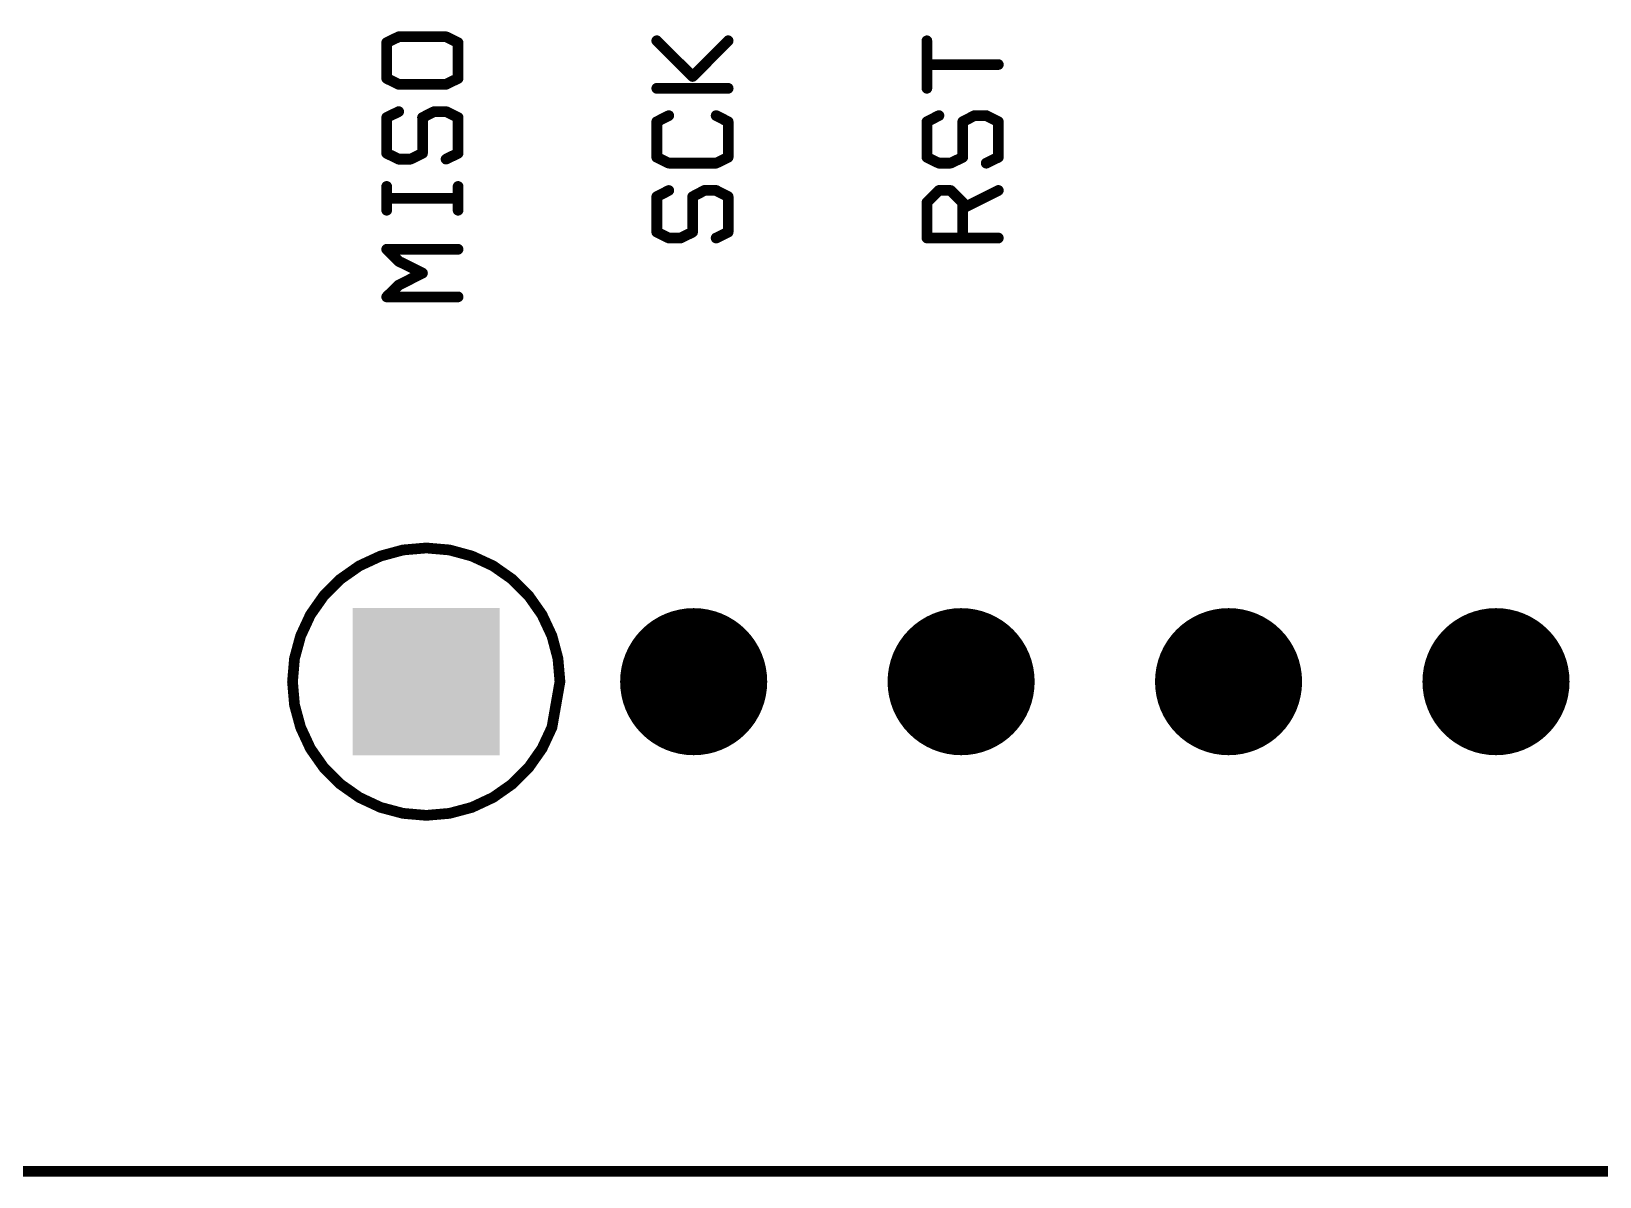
# Model space of a CAD drawing. Header units: millimetres. Extents: x 451 to 799, y 260 to 388.
# Drawn here: x 555.66 to 570.55, y 259.67 to 270.55 of the extents above; entities that cross this region are included whole.
import ezdxf

# ---------------------------------------------------------------- set-up
doc = ezdxf.new("R2010")
doc.units = ezdxf.units.MM
for name, color, linetype in [('3_A_', 4, 'Continuous'), ('4_A_', 54, 'Continuous'), ('5_A_', 7, 'Continuous'), ('8_A_', 3, 'Continuous')]:
    doc.layers.add(name, color=color, linetype=linetype)

# ---------------------------------------------------------------- blocks, each defined once
blk = doc.blocks.new('D21ROUND1_397X1_397')
blk.add_lwpolyline([(0.34925, 0, 0.6985, 0.6985, 1), (-0.34925, 0, 0.6985, 0.6985, 1), (0.34925, 0, 0.6985, 0.6985, 0)], format="xyseb")
blk = doc.blocks.new('D22SQUARE1_397X1_397')
blk.add_solid([(-0.6985, -0.6985), (0.6985, -0.6985), (-0.6985, 0.6985), (0.6985, 0.6985)])

msp = doc.modelspace()

# ---------------------------------------------------------------- linework, layer by layer
at = {"layer": '5_A_'}
for points in [[(559.03, 270.441, 0.102, 0.102, 0), (559.145, 270.497, 0.102, 0.102, 0)], [(559.03, 270.101, 0.102, 0.102, 0), (559.03, 270.441, 0.102, 0.102, 0)], [(559.145, 270.497, 0.102, 0.102, 0), (559.594, 270.497, 0.102, 0.102, 0)], [(559.594, 270.497, 0.102, 0.102, 0), (559.708, 270.441, 0.102, 0.102, 0)], [(559.708, 270.441, 0.102, 0.102, 0), (559.708, 270.101, 0.102, 0.102, 0)], [(561.936, 270.119, 0.102, 0.102, 0), (561.596, 270.459, 0.102, 0.102, 0)], [(562.274, 270.459, 0.102, 0.102, 0), (561.936, 270.119, 0.102, 0.102, 0)], [(564.161, 270.459, 0.102, 0.102, 0), (564.161, 270.007, 0.102, 0.102, 0)], [(564.839, 270.233, 0.102, 0.102, 0), (564.161, 270.233, 0.102, 0.102, 0)], [(559.145, 270.045, 0.102, 0.102, 0), (559.03, 270.101, 0.102, 0.102, 0)], [(559.594, 270.045, 0.102, 0.102, 0), (559.145, 270.045, 0.102, 0.102, 0)], [(559.708, 270.101, 0.102, 0.102, 0), (559.594, 270.045, 0.102, 0.102, 0)], [(561.596, 270.007, 0.102, 0.102, 0), (562.274, 270.007, 0.102, 0.102, 0)], [(559.145, 269.786, 0.102, 0.102, 0), (559.03, 269.73, 0.102, 0.102, 0)], [(559.03, 269.73, 0.102, 0.102, 0), (559.03, 269.39, 0.102, 0.102, 0)], [(559.371, 269.73, 0.102, 0.102, 0), (559.482, 269.786, 0.102, 0.102, 0)], [(559.371, 269.39, 0.102, 0.102, 0), (559.371, 269.73, 0.102, 0.102, 0)], [(559.482, 269.786, 0.102, 0.102, 0), (559.594, 269.786, 0.102, 0.102, 0)], [(559.594, 269.786, 0.102, 0.102, 0), (559.708, 269.73, 0.102, 0.102, 0)], [(559.708, 269.73, 0.102, 0.102, 0), (559.708, 269.39, 0.102, 0.102, 0)], [(561.596, 269.69, 0.102, 0.102, 0), (561.71, 269.748, 0.102, 0.102, 0)], [(561.596, 269.352, 0.102, 0.102, 0), (561.596, 269.69, 0.102, 0.102, 0)], [(562.159, 269.748, 0.102, 0.102, 0), (562.274, 269.69, 0.102, 0.102, 0)], [(562.274, 269.69, 0.102, 0.102, 0), (562.274, 269.352, 0.102, 0.102, 0)], [(564.275, 269.748, 0.102, 0.102, 0), (564.161, 269.69, 0.102, 0.102, 0)], [(564.161, 269.69, 0.102, 0.102, 0), (564.161, 269.352, 0.102, 0.102, 0)], [(564.501, 269.69, 0.102, 0.102, 0), (564.613, 269.748, 0.102, 0.102, 0)], [(564.501, 269.352, 0.102, 0.102, 0), (564.501, 269.69, 0.102, 0.102, 0)], [(564.613, 269.748, 0.102, 0.102, 0), (564.725, 269.748, 0.102, 0.102, 0)], [(564.725, 269.748, 0.102, 0.102, 0), (564.839, 269.69, 0.102, 0.102, 0)], [(564.839, 269.69, 0.102, 0.102, 0), (564.839, 269.352, 0.102, 0.102, 0)], [(559.03, 269.39, 0.102, 0.102, 0), (559.145, 269.334, 0.102, 0.102, 0)], [(559.145, 269.334, 0.102, 0.102, 0), (559.256, 269.334, 0.102, 0.102, 0)], [(559.256, 269.334, 0.102, 0.102, 0), (559.371, 269.39, 0.102, 0.102, 0)], [(559.708, 269.39, 0.102, 0.102, 0), (559.594, 269.334, 0.102, 0.102, 0)], [(561.71, 269.296, 0.102, 0.102, 0), (561.596, 269.352, 0.102, 0.102, 0)], [(562.159, 269.296, 0.102, 0.102, 0), (561.71, 269.296, 0.102, 0.102, 0)], [(562.274, 269.352, 0.102, 0.102, 0), (562.159, 269.296, 0.102, 0.102, 0)], [(564.161, 269.352, 0.102, 0.102, 0), (564.275, 269.296, 0.102, 0.102, 0)], [(564.275, 269.296, 0.102, 0.102, 0), (564.387, 269.296, 0.102, 0.102, 0)], [(564.387, 269.296, 0.102, 0.102, 0), (564.501, 269.352, 0.102, 0.102, 0)], [(564.839, 269.352, 0.102, 0.102, 0), (564.725, 269.296, 0.102, 0.102, 0)], [(559.03, 269.075, 0.102, 0.102, 0), (559.03, 268.849, 0.102, 0.102, 0)], [(559.708, 268.963, 0.102, 0.102, 0), (559.03, 268.963, 0.102, 0.102, 0)], [(559.708, 269.075, 0.102, 0.102, 0), (559.708, 268.849, 0.102, 0.102, 0)], [(561.71, 269.037, 0.102, 0.102, 0), (561.596, 268.978, 0.102, 0.102, 0)], [(561.596, 268.978, 0.102, 0.102, 0), (561.596, 268.641, 0.102, 0.102, 0)], [(561.936, 268.978, 0.102, 0.102, 0), (562.048, 269.037, 0.102, 0.102, 0)], [(561.936, 268.641, 0.102, 0.102, 0), (561.936, 268.978, 0.102, 0.102, 0)], [(562.048, 269.037, 0.102, 0.102, 0), (562.159, 269.037, 0.102, 0.102, 0)], [(562.159, 269.037, 0.102, 0.102, 0), (562.274, 268.978, 0.102, 0.102, 0)], [(562.274, 268.978, 0.102, 0.102, 0), (562.274, 268.641, 0.102, 0.102, 0)], [(564.275, 269.037, 0.102, 0.102, 0), (564.161, 268.923, 0.102, 0.102, 0)], [(564.387, 269.037, 0.102, 0.102, 0), (564.275, 269.037, 0.102, 0.102, 0)], [(564.501, 268.923, 0.102, 0.102, 0), (564.387, 269.037, 0.102, 0.102, 0)], [(564.501, 268.867, 0.102, 0.102, 0), (564.839, 269.037, 0.102, 0.102, 0)], [(564.161, 268.923, 0.102, 0.102, 0), (564.161, 268.585, 0.102, 0.102, 0)], [(564.501, 268.585, 0.102, 0.102, 0), (564.501, 268.923, 0.102, 0.102, 0)], [(561.596, 268.641, 0.102, 0.102, 0), (561.71, 268.585, 0.102, 0.102, 0)], [(561.71, 268.585, 0.102, 0.102, 0), (561.822, 268.585, 0.102, 0.102, 0)], [(561.822, 268.585, 0.102, 0.102, 0), (561.936, 268.641, 0.102, 0.102, 0)], [(562.274, 268.641, 0.102, 0.102, 0), (562.159, 268.585, 0.102, 0.102, 0)], [(564.161, 268.585, 0.102, 0.102, 0), (564.839, 268.585, 0.102, 0.102, 0)], [(559.708, 268.478, 0.102, 0.102, 0), (559.03, 268.478, 0.102, 0.102, 0)], [(559.03, 268.478, 0.102, 0.102, 0), (559.145, 268.364, 0.102, 0.102, 0)], [(559.145, 268.364, 0.102, 0.102, 0), (559.371, 268.252, 0.102, 0.102, 0)], [(559.371, 268.252, 0.102, 0.102, 0), (559.145, 268.138, 0.102, 0.102, 0)], [(559.145, 268.138, 0.102, 0.102, 0), (559.03, 268.026, 0.102, 0.102, 0)], [(559.03, 268.026, 0.102, 0.102, 0), (559.708, 268.026, 0.102, 0.102, 0)], [(559.406, 265.641, 0.102, 0.102, 0), (559.186, 265.622, 0.102, 0.102, 0), (558.972, 265.564, 0.102, 0.102, 0), (558.771, 265.471, 0.102, 0.102, 0), (558.59, 265.344, 0.102, 0.102, 0), (558.433, 265.187, 0.102, 0.102, 0), (558.306, 265.006, 0.102, 0.102, 0), (558.213, 264.805, 0.102, 0.102, 0), (558.155, 264.591, 0.102, 0.102, 0), (558.136, 264.371, 0.102, 0.102, 0)], [(560.676, 264.371, 0.102, 0.102, 0), (560.657, 264.591, 0.102, 0.102, 0), (560.6, 264.805, 0.102, 0.102, 0), (560.506, 265.006, 0.102, 0.102, 0), (560.379, 265.187, 0.102, 0.102, 0), (560.222, 265.344, 0.102, 0.102, 0), (560.041, 265.471, 0.102, 0.102, 0), (559.84, 265.564, 0.102, 0.102, 0), (559.627, 265.622, 0.102, 0.102, 0), (559.406, 265.641, 0.102, 0.102, 0)], [(558.136, 264.371, 0.102, 0.102, 0), (558.155, 264.15, 0.102, 0.102, 0), (558.213, 263.937, 0.102, 0.102, 0), (558.306, 263.736, 0.102, 0.102, 0), (558.433, 263.555, 0.102, 0.102, 0), (558.59, 263.398, 0.102, 0.102, 0), (558.771, 263.271, 0.102, 0.102, 0), (558.972, 263.177, 0.102, 0.102, 0), (559.186, 263.12, 0.102, 0.102, 0), (559.406, 263.101, 0.102, 0.102, 0)], [(559.406, 263.101, 0.102, 0.102, 0), (559.627, 263.12, 0.102, 0.102, 0), (559.84, 263.177, 0.102, 0.102, 0), (560.041, 263.271, 0.102, 0.102, 0), (560.222, 263.398, 0.102, 0.102, 0), (560.379, 263.555, 0.102, 0.102, 0), (560.506, 263.736, 0.102, 0.102, 0), (560.6, 263.937, 0.102, 0.102, 0), (560.676, 264.371, 0.102, 0.102, 0)]]:
    msp.add_lwpolyline(points, format="xyseb", dxfattribs=at)
for points in [[(559.005, 270.441, 0.0508, 0.0508, 1), (559.056, 270.441, 0.0508, 0.0508, 1), (559.005, 270.441, 0.0508, 0.0508, 0)], [(559.005, 270.441, 0.0508, 0.0508, 1), (559.056, 270.441, 0.0508, 0.0508, 1), (559.005, 270.441, 0.0508, 0.0508, 0)], [(559.005, 270.441, 0.0508, 0.0508, 1), (559.056, 270.441, 0.0508, 0.0508, 1), (559.005, 270.441, 0.0508, 0.0508, 0)], [(559.119, 270.497, 0.0508, 0.0508, 1), (559.17, 270.497, 0.0508, 0.0508, 1), (559.119, 270.497, 0.0508, 0.0508, 0)], [(559.119, 270.497, 0.0508, 0.0508, 1), (559.17, 270.497, 0.0508, 0.0508, 1), (559.119, 270.497, 0.0508, 0.0508, 0)], [(559.119, 270.497, 0.0508, 0.0508, 1), (559.17, 270.497, 0.0508, 0.0508, 1), (559.119, 270.497, 0.0508, 0.0508, 0)], [(559.569, 270.497, 0.0508, 0.0508, 1), (559.619, 270.497, 0.0508, 0.0508, 1), (559.569, 270.497, 0.0508, 0.0508, 0)], [(559.569, 270.497, 0.0508, 0.0508, 1), (559.619, 270.497, 0.0508, 0.0508, 1), (559.569, 270.497, 0.0508, 0.0508, 0)], [(559.569, 270.497, 0.0508, 0.0508, 1), (559.619, 270.497, 0.0508, 0.0508, 1), (559.569, 270.497, 0.0508, 0.0508, 0)], [(559.683, 270.441, 0.0508, 0.0508, 1), (559.734, 270.441, 0.0508, 0.0508, 1), (559.683, 270.441, 0.0508, 0.0508, 0)], [(559.683, 270.441, 0.0508, 0.0508, 1), (559.734, 270.441, 0.0508, 0.0508, 1), (559.683, 270.441, 0.0508, 0.0508, 0)], [(559.683, 270.441, 0.0508, 0.0508, 1), (559.734, 270.441, 0.0508, 0.0508, 1), (559.683, 270.441, 0.0508, 0.0508, 0)], [(561.57, 270.459, 0.0508, 0.0508, 1), (561.621, 270.459, 0.0508, 0.0508, 1), (561.57, 270.459, 0.0508, 0.0508, 0)], [(561.57, 270.459, 0.0508, 0.0508, 1), (561.621, 270.459, 0.0508, 0.0508, 1), (561.57, 270.459, 0.0508, 0.0508, 0)], [(562.248, 270.459, 0.0508, 0.0508, 1), (562.299, 270.459, 0.0508, 0.0508, 1), (562.248, 270.459, 0.0508, 0.0508, 0)], [(564.136, 270.459, 0.0508, 0.0508, 1), (564.186, 270.459, 0.0508, 0.0508, 1), (564.136, 270.459, 0.0508, 0.0508, 0)], [(564.136, 270.233, 0.0508, 0.0508, 1), (564.186, 270.233, 0.0508, 0.0508, 1), (564.136, 270.233, 0.0508, 0.0508, 0)], [(564.136, 270.233, 0.0508, 0.0508, 1), (564.186, 270.233, 0.0508, 0.0508, 1), (564.136, 270.233, 0.0508, 0.0508, 0)], [(564.814, 270.233, 0.0508, 0.0508, 1), (564.865, 270.233, 0.0508, 0.0508, 1), (564.814, 270.233, 0.0508, 0.0508, 0)], [(559.005, 270.101, 0.0508, 0.0508, 1), (559.056, 270.101, 0.0508, 0.0508, 1), (559.005, 270.101, 0.0508, 0.0508, 0)], [(559.005, 270.101, 0.0508, 0.0508, 1), (559.056, 270.101, 0.0508, 0.0508, 1), (559.005, 270.101, 0.0508, 0.0508, 0)], [(559.005, 270.101, 0.0508, 0.0508, 1), (559.056, 270.101, 0.0508, 0.0508, 1), (559.005, 270.101, 0.0508, 0.0508, 0)], [(559.119, 270.045, 0.0508, 0.0508, 1), (559.17, 270.045, 0.0508, 0.0508, 1), (559.119, 270.045, 0.0508, 0.0508, 0)], [(559.119, 270.045, 0.0508, 0.0508, 1), (559.17, 270.045, 0.0508, 0.0508, 1), (559.119, 270.045, 0.0508, 0.0508, 0)], [(559.119, 270.045, 0.0508, 0.0508, 1), (559.17, 270.045, 0.0508, 0.0508, 1), (559.119, 270.045, 0.0508, 0.0508, 0)], [(559.569, 270.045, 0.0508, 0.0508, 1), (559.619, 270.045, 0.0508, 0.0508, 1), (559.569, 270.045, 0.0508, 0.0508, 0)], [(559.569, 270.045, 0.0508, 0.0508, 1), (559.619, 270.045, 0.0508, 0.0508, 1), (559.569, 270.045, 0.0508, 0.0508, 0)], [(559.569, 270.045, 0.0508, 0.0508, 1), (559.619, 270.045, 0.0508, 0.0508, 1), (559.569, 270.045, 0.0508, 0.0508, 0)], [(559.683, 270.101, 0.0508, 0.0508, 1), (559.734, 270.101, 0.0508, 0.0508, 1), (559.683, 270.101, 0.0508, 0.0508, 0)], [(559.683, 270.101, 0.0508, 0.0508, 1), (559.734, 270.101, 0.0508, 0.0508, 1), (559.683, 270.101, 0.0508, 0.0508, 0)], [(559.683, 270.101, 0.0508, 0.0508, 1), (559.734, 270.101, 0.0508, 0.0508, 1), (559.683, 270.101, 0.0508, 0.0508, 0)], [(561.57, 270.007, 0.0508, 0.0508, 1), (561.621, 270.007, 0.0508, 0.0508, 1), (561.57, 270.007, 0.0508, 0.0508, 0)], [(561.911, 270.119, 0.0508, 0.0508, 1), (561.961, 270.119, 0.0508, 0.0508, 1), (561.911, 270.119, 0.0508, 0.0508, 0)], [(561.911, 270.119, 0.0508, 0.0508, 1), (561.961, 270.119, 0.0508, 0.0508, 1), (561.911, 270.119, 0.0508, 0.0508, 0)], [(561.911, 270.119, 0.0508, 0.0508, 1), (561.961, 270.119, 0.0508, 0.0508, 1), (561.911, 270.119, 0.0508, 0.0508, 0)], [(562.248, 270.007, 0.0508, 0.0508, 1), (562.299, 270.007, 0.0508, 0.0508, 1), (562.248, 270.007, 0.0508, 0.0508, 0)], [(562.248, 270.007, 0.0508, 0.0508, 1), (562.299, 270.007, 0.0508, 0.0508, 1), (562.248, 270.007, 0.0508, 0.0508, 0)], [(564.136, 270.007, 0.0508, 0.0508, 1), (564.186, 270.007, 0.0508, 0.0508, 1), (564.136, 270.007, 0.0508, 0.0508, 0)], [(564.136, 270.007, 0.0508, 0.0508, 1), (564.186, 270.007, 0.0508, 0.0508, 1), (564.136, 270.007, 0.0508, 0.0508, 0)], [(559.005, 269.73, 0.0508, 0.0508, 1), (559.056, 269.73, 0.0508, 0.0508, 1), (559.005, 269.73, 0.0508, 0.0508, 0)], [(559.005, 269.73, 0.0508, 0.0508, 1), (559.056, 269.73, 0.0508, 0.0508, 1), (559.005, 269.73, 0.0508, 0.0508, 0)], [(559.005, 269.73, 0.0508, 0.0508, 1), (559.056, 269.73, 0.0508, 0.0508, 1), (559.005, 269.73, 0.0508, 0.0508, 0)], [(559.119, 269.786, 0.0508, 0.0508, 1), (559.17, 269.786, 0.0508, 0.0508, 1), (559.119, 269.786, 0.0508, 0.0508, 0)], [(559.345, 269.73, 0.0508, 0.0508, 1), (559.396, 269.73, 0.0508, 0.0508, 1), (559.345, 269.73, 0.0508, 0.0508, 0)], [(559.345, 269.73, 0.0508, 0.0508, 1), (559.396, 269.73, 0.0508, 0.0508, 1), (559.345, 269.73, 0.0508, 0.0508, 0)], [(559.345, 269.73, 0.0508, 0.0508, 1), (559.396, 269.73, 0.0508, 0.0508, 1), (559.345, 269.73, 0.0508, 0.0508, 0)], [(559.457, 269.786, 0.0508, 0.0508, 1), (559.508, 269.786, 0.0508, 0.0508, 1), (559.457, 269.786, 0.0508, 0.0508, 0)], [(559.457, 269.786, 0.0508, 0.0508, 1), (559.508, 269.786, 0.0508, 0.0508, 1), (559.457, 269.786, 0.0508, 0.0508, 0)], [(559.457, 269.786, 0.0508, 0.0508, 1), (559.508, 269.786, 0.0508, 0.0508, 1), (559.457, 269.786, 0.0508, 0.0508, 0)], [(559.569, 269.786, 0.0508, 0.0508, 1), (559.619, 269.786, 0.0508, 0.0508, 1), (559.569, 269.786, 0.0508, 0.0508, 0)], [(559.569, 269.786, 0.0508, 0.0508, 1), (559.619, 269.786, 0.0508, 0.0508, 1), (559.569, 269.786, 0.0508, 0.0508, 0)], [(559.569, 269.786, 0.0508, 0.0508, 1), (559.619, 269.786, 0.0508, 0.0508, 1), (559.569, 269.786, 0.0508, 0.0508, 0)], [(559.683, 269.73, 0.0508, 0.0508, 1), (559.734, 269.73, 0.0508, 0.0508, 1), (559.683, 269.73, 0.0508, 0.0508, 0)], [(559.683, 269.73, 0.0508, 0.0508, 1), (559.734, 269.73, 0.0508, 0.0508, 1), (559.683, 269.73, 0.0508, 0.0508, 0)], [(559.683, 269.73, 0.0508, 0.0508, 1), (559.734, 269.73, 0.0508, 0.0508, 1), (559.683, 269.73, 0.0508, 0.0508, 0)], [(561.57, 269.69, 0.0508, 0.0508, 1), (561.621, 269.69, 0.0508, 0.0508, 1), (561.57, 269.69, 0.0508, 0.0508, 0)], [(561.57, 269.69, 0.0508, 0.0508, 1), (561.621, 269.69, 0.0508, 0.0508, 1), (561.57, 269.69, 0.0508, 0.0508, 0)], [(561.57, 269.69, 0.0508, 0.0508, 1), (561.621, 269.69, 0.0508, 0.0508, 1), (561.57, 269.69, 0.0508, 0.0508, 0)], [(561.685, 269.748, 0.0508, 0.0508, 1), (561.735, 269.748, 0.0508, 0.0508, 1), (561.685, 269.748, 0.0508, 0.0508, 0)], [(561.685, 269.748, 0.0508, 0.0508, 1), (561.735, 269.748, 0.0508, 0.0508, 1), (561.685, 269.748, 0.0508, 0.0508, 0)], [(562.134, 269.748, 0.0508, 0.0508, 1), (562.185, 269.748, 0.0508, 0.0508, 1), (562.134, 269.748, 0.0508, 0.0508, 0)], [(562.248, 269.69, 0.0508, 0.0508, 1), (562.299, 269.69, 0.0508, 0.0508, 1), (562.248, 269.69, 0.0508, 0.0508, 0)], [(562.248, 269.69, 0.0508, 0.0508, 1), (562.299, 269.69, 0.0508, 0.0508, 1), (562.248, 269.69, 0.0508, 0.0508, 0)], [(562.248, 269.69, 0.0508, 0.0508, 1), (562.299, 269.69, 0.0508, 0.0508, 1), (562.248, 269.69, 0.0508, 0.0508, 0)], [(564.136, 269.69, 0.0508, 0.0508, 1), (564.186, 269.69, 0.0508, 0.0508, 1), (564.136, 269.69, 0.0508, 0.0508, 0)], [(564.136, 269.69, 0.0508, 0.0508, 1), (564.186, 269.69, 0.0508, 0.0508, 1), (564.136, 269.69, 0.0508, 0.0508, 0)], [(564.136, 269.69, 0.0508, 0.0508, 1), (564.186, 269.69, 0.0508, 0.0508, 1), (564.136, 269.69, 0.0508, 0.0508, 0)], [(564.25, 269.748, 0.0508, 0.0508, 1), (564.301, 269.748, 0.0508, 0.0508, 1), (564.25, 269.748, 0.0508, 0.0508, 0)], [(564.476, 269.69, 0.0508, 0.0508, 1), (564.527, 269.69, 0.0508, 0.0508, 1), (564.476, 269.69, 0.0508, 0.0508, 0)], [(564.476, 269.69, 0.0508, 0.0508, 1), (564.527, 269.69, 0.0508, 0.0508, 1), (564.476, 269.69, 0.0508, 0.0508, 0)], [(564.476, 269.69, 0.0508, 0.0508, 1), (564.527, 269.69, 0.0508, 0.0508, 1), (564.476, 269.69, 0.0508, 0.0508, 0)], [(564.588, 269.748, 0.0508, 0.0508, 1), (564.639, 269.748, 0.0508, 0.0508, 1), (564.588, 269.748, 0.0508, 0.0508, 0)], [(564.588, 269.748, 0.0508, 0.0508, 1), (564.639, 269.748, 0.0508, 0.0508, 1), (564.588, 269.748, 0.0508, 0.0508, 0)], [(564.588, 269.748, 0.0508, 0.0508, 1), (564.639, 269.748, 0.0508, 0.0508, 1), (564.588, 269.748, 0.0508, 0.0508, 0)], [(564.699, 269.748, 0.0508, 0.0508, 1), (564.75, 269.748, 0.0508, 0.0508, 1), (564.699, 269.748, 0.0508, 0.0508, 0)], [(564.699, 269.748, 0.0508, 0.0508, 1), (564.75, 269.748, 0.0508, 0.0508, 1), (564.699, 269.748, 0.0508, 0.0508, 0)], [(564.699, 269.748, 0.0508, 0.0508, 1), (564.75, 269.748, 0.0508, 0.0508, 1), (564.699, 269.748, 0.0508, 0.0508, 0)], [(564.814, 269.69, 0.0508, 0.0508, 1), (564.865, 269.69, 0.0508, 0.0508, 1), (564.814, 269.69, 0.0508, 0.0508, 0)], [(564.814, 269.69, 0.0508, 0.0508, 1), (564.865, 269.69, 0.0508, 0.0508, 1), (564.814, 269.69, 0.0508, 0.0508, 0)], [(564.814, 269.69, 0.0508, 0.0508, 1), (564.865, 269.69, 0.0508, 0.0508, 1), (564.814, 269.69, 0.0508, 0.0508, 0)], [(559.005, 269.39, 0.0508, 0.0508, 1), (559.056, 269.39, 0.0508, 0.0508, 1), (559.005, 269.39, 0.0508, 0.0508, 0)], [(559.005, 269.39, 0.0508, 0.0508, 1), (559.056, 269.39, 0.0508, 0.0508, 1), (559.005, 269.39, 0.0508, 0.0508, 0)], [(559.005, 269.39, 0.0508, 0.0508, 1), (559.056, 269.39, 0.0508, 0.0508, 1), (559.005, 269.39, 0.0508, 0.0508, 0)], [(559.119, 269.334, 0.0508, 0.0508, 1), (559.17, 269.334, 0.0508, 0.0508, 1), (559.119, 269.334, 0.0508, 0.0508, 0)], [(559.119, 269.334, 0.0508, 0.0508, 1), (559.17, 269.334, 0.0508, 0.0508, 1), (559.119, 269.334, 0.0508, 0.0508, 0)], [(559.119, 269.334, 0.0508, 0.0508, 1), (559.17, 269.334, 0.0508, 0.0508, 1), (559.119, 269.334, 0.0508, 0.0508, 0)], [(559.231, 269.334, 0.0508, 0.0508, 1), (559.282, 269.334, 0.0508, 0.0508, 1), (559.231, 269.334, 0.0508, 0.0508, 0)], [(559.231, 269.334, 0.0508, 0.0508, 1), (559.282, 269.334, 0.0508, 0.0508, 1), (559.231, 269.334, 0.0508, 0.0508, 0)], [(559.231, 269.334, 0.0508, 0.0508, 1), (559.282, 269.334, 0.0508, 0.0508, 1), (559.231, 269.334, 0.0508, 0.0508, 0)], [(559.345, 269.39, 0.0508, 0.0508, 1), (559.396, 269.39, 0.0508, 0.0508, 1), (559.345, 269.39, 0.0508, 0.0508, 0)], [(559.345, 269.39, 0.0508, 0.0508, 1), (559.396, 269.39, 0.0508, 0.0508, 1), (559.345, 269.39, 0.0508, 0.0508, 0)], [(559.345, 269.39, 0.0508, 0.0508, 1), (559.396, 269.39, 0.0508, 0.0508, 1), (559.345, 269.39, 0.0508, 0.0508, 0)], [(559.569, 269.334, 0.0508, 0.0508, 1), (559.619, 269.334, 0.0508, 0.0508, 1), (559.569, 269.334, 0.0508, 0.0508, 0)], [(559.569, 269.334, 0.0508, 0.0508, 1), (559.619, 269.334, 0.0508, 0.0508, 1), (559.569, 269.334, 0.0508, 0.0508, 0)], [(559.683, 269.39, 0.0508, 0.0508, 1), (559.734, 269.39, 0.0508, 0.0508, 1), (559.683, 269.39, 0.0508, 0.0508, 0)], [(559.683, 269.39, 0.0508, 0.0508, 1), (559.734, 269.39, 0.0508, 0.0508, 1), (559.683, 269.39, 0.0508, 0.0508, 0)], [(559.683, 269.39, 0.0508, 0.0508, 1), (559.734, 269.39, 0.0508, 0.0508, 1), (559.683, 269.39, 0.0508, 0.0508, 0)], [(561.57, 269.352, 0.0508, 0.0508, 1), (561.621, 269.352, 0.0508, 0.0508, 1), (561.57, 269.352, 0.0508, 0.0508, 0)], [(561.57, 269.352, 0.0508, 0.0508, 1), (561.621, 269.352, 0.0508, 0.0508, 1), (561.57, 269.352, 0.0508, 0.0508, 0)], [(561.57, 269.352, 0.0508, 0.0508, 1), (561.621, 269.352, 0.0508, 0.0508, 1), (561.57, 269.352, 0.0508, 0.0508, 0)], [(561.685, 269.296, 0.0508, 0.0508, 1), (561.735, 269.296, 0.0508, 0.0508, 1), (561.685, 269.296, 0.0508, 0.0508, 0)], [(561.685, 269.296, 0.0508, 0.0508, 1), (561.735, 269.296, 0.0508, 0.0508, 1), (561.685, 269.296, 0.0508, 0.0508, 0)], [(561.685, 269.296, 0.0508, 0.0508, 1), (561.735, 269.296, 0.0508, 0.0508, 1), (561.685, 269.296, 0.0508, 0.0508, 0)], [(562.134, 269.296, 0.0508, 0.0508, 1), (562.185, 269.296, 0.0508, 0.0508, 1), (562.134, 269.296, 0.0508, 0.0508, 0)], [(562.134, 269.296, 0.0508, 0.0508, 1), (562.185, 269.296, 0.0508, 0.0508, 1), (562.134, 269.296, 0.0508, 0.0508, 0)], [(562.134, 269.296, 0.0508, 0.0508, 1), (562.185, 269.296, 0.0508, 0.0508, 1), (562.134, 269.296, 0.0508, 0.0508, 0)], [(562.248, 269.352, 0.0508, 0.0508, 1), (562.299, 269.352, 0.0508, 0.0508, 1), (562.248, 269.352, 0.0508, 0.0508, 0)], [(562.248, 269.352, 0.0508, 0.0508, 1), (562.299, 269.352, 0.0508, 0.0508, 1), (562.248, 269.352, 0.0508, 0.0508, 0)], [(562.248, 269.352, 0.0508, 0.0508, 1), (562.299, 269.352, 0.0508, 0.0508, 1), (562.248, 269.352, 0.0508, 0.0508, 0)], [(564.136, 269.352, 0.0508, 0.0508, 1), (564.186, 269.352, 0.0508, 0.0508, 1), (564.136, 269.352, 0.0508, 0.0508, 0)], [(564.136, 269.352, 0.0508, 0.0508, 1), (564.186, 269.352, 0.0508, 0.0508, 1), (564.136, 269.352, 0.0508, 0.0508, 0)], [(564.136, 269.352, 0.0508, 0.0508, 1), (564.186, 269.352, 0.0508, 0.0508, 1), (564.136, 269.352, 0.0508, 0.0508, 0)], [(564.25, 269.296, 0.0508, 0.0508, 1), (564.301, 269.296, 0.0508, 0.0508, 1), (564.25, 269.296, 0.0508, 0.0508, 0)], [(564.25, 269.296, 0.0508, 0.0508, 1), (564.301, 269.296, 0.0508, 0.0508, 1), (564.25, 269.296, 0.0508, 0.0508, 0)], [(564.25, 269.296, 0.0508, 0.0508, 1), (564.301, 269.296, 0.0508, 0.0508, 1), (564.25, 269.296, 0.0508, 0.0508, 0)], [(564.362, 269.296, 0.0508, 0.0508, 1), (564.412, 269.296, 0.0508, 0.0508, 1), (564.362, 269.296, 0.0508, 0.0508, 0)], [(564.362, 269.296, 0.0508, 0.0508, 1), (564.412, 269.296, 0.0508, 0.0508, 1), (564.362, 269.296, 0.0508, 0.0508, 0)], [(564.362, 269.296, 0.0508, 0.0508, 1), (564.412, 269.296, 0.0508, 0.0508, 1), (564.362, 269.296, 0.0508, 0.0508, 0)], [(564.476, 269.352, 0.0508, 0.0508, 1), (564.527, 269.352, 0.0508, 0.0508, 1), (564.476, 269.352, 0.0508, 0.0508, 0)], [(564.476, 269.352, 0.0508, 0.0508, 1), (564.527, 269.352, 0.0508, 0.0508, 1), (564.476, 269.352, 0.0508, 0.0508, 0)], [(564.476, 269.352, 0.0508, 0.0508, 1), (564.527, 269.352, 0.0508, 0.0508, 1), (564.476, 269.352, 0.0508, 0.0508, 0)], [(564.699, 269.296, 0.0508, 0.0508, 1), (564.75, 269.296, 0.0508, 0.0508, 1), (564.699, 269.296, 0.0508, 0.0508, 0)], [(564.699, 269.296, 0.0508, 0.0508, 1), (564.75, 269.296, 0.0508, 0.0508, 1), (564.699, 269.296, 0.0508, 0.0508, 0)], [(564.814, 269.352, 0.0508, 0.0508, 1), (564.865, 269.352, 0.0508, 0.0508, 1), (564.814, 269.352, 0.0508, 0.0508, 0)], [(564.814, 269.352, 0.0508, 0.0508, 1), (564.865, 269.352, 0.0508, 0.0508, 1), (564.814, 269.352, 0.0508, 0.0508, 0)], [(564.814, 269.352, 0.0508, 0.0508, 1), (564.865, 269.352, 0.0508, 0.0508, 1), (564.814, 269.352, 0.0508, 0.0508, 0)], [(559.005, 269.075, 0.0508, 0.0508, 1), (559.056, 269.075, 0.0508, 0.0508, 1), (559.005, 269.075, 0.0508, 0.0508, 0)], [(559.005, 268.963, 0.0508, 0.0508, 1), (559.056, 268.963, 0.0508, 0.0508, 1), (559.005, 268.963, 0.0508, 0.0508, 0)], [(559.005, 268.963, 0.0508, 0.0508, 1), (559.056, 268.963, 0.0508, 0.0508, 1), (559.005, 268.963, 0.0508, 0.0508, 0)], [(559.683, 269.075, 0.0508, 0.0508, 1), (559.734, 269.075, 0.0508, 0.0508, 1), (559.683, 269.075, 0.0508, 0.0508, 0)], [(559.683, 268.963, 0.0508, 0.0508, 1), (559.734, 268.963, 0.0508, 0.0508, 1), (559.683, 268.963, 0.0508, 0.0508, 0)], [(561.57, 268.978, 0.0508, 0.0508, 1), (561.621, 268.978, 0.0508, 0.0508, 1), (561.57, 268.978, 0.0508, 0.0508, 0)], [(561.57, 268.978, 0.0508, 0.0508, 1), (561.621, 268.978, 0.0508, 0.0508, 1), (561.57, 268.978, 0.0508, 0.0508, 0)], [(561.57, 268.978, 0.0508, 0.0508, 1), (561.621, 268.978, 0.0508, 0.0508, 1), (561.57, 268.978, 0.0508, 0.0508, 0)], [(561.685, 269.037, 0.0508, 0.0508, 1), (561.735, 269.037, 0.0508, 0.0508, 1), (561.685, 269.037, 0.0508, 0.0508, 0)], [(561.911, 268.978, 0.0508, 0.0508, 1), (561.961, 268.978, 0.0508, 0.0508, 1), (561.911, 268.978, 0.0508, 0.0508, 0)], [(561.911, 268.978, 0.0508, 0.0508, 1), (561.961, 268.978, 0.0508, 0.0508, 1), (561.911, 268.978, 0.0508, 0.0508, 0)], [(561.911, 268.978, 0.0508, 0.0508, 1), (561.961, 268.978, 0.0508, 0.0508, 1), (561.911, 268.978, 0.0508, 0.0508, 0)], [(562.022, 269.037, 0.0508, 0.0508, 1), (562.073, 269.037, 0.0508, 0.0508, 1), (562.022, 269.037, 0.0508, 0.0508, 0)], [(562.022, 269.037, 0.0508, 0.0508, 1), (562.073, 269.037, 0.0508, 0.0508, 1), (562.022, 269.037, 0.0508, 0.0508, 0)], [(562.022, 269.037, 0.0508, 0.0508, 1), (562.073, 269.037, 0.0508, 0.0508, 1), (562.022, 269.037, 0.0508, 0.0508, 0)], [(562.134, 269.037, 0.0508, 0.0508, 1), (562.185, 269.037, 0.0508, 0.0508, 1), (562.134, 269.037, 0.0508, 0.0508, 0)], [(562.134, 269.037, 0.0508, 0.0508, 1), (562.185, 269.037, 0.0508, 0.0508, 1), (562.134, 269.037, 0.0508, 0.0508, 0)], [(562.134, 269.037, 0.0508, 0.0508, 1), (562.185, 269.037, 0.0508, 0.0508, 1), (562.134, 269.037, 0.0508, 0.0508, 0)], [(562.248, 268.978, 0.0508, 0.0508, 1), (562.299, 268.978, 0.0508, 0.0508, 1), (562.248, 268.978, 0.0508, 0.0508, 0)], [(562.248, 268.978, 0.0508, 0.0508, 1), (562.299, 268.978, 0.0508, 0.0508, 1), (562.248, 268.978, 0.0508, 0.0508, 0)], [(562.248, 268.978, 0.0508, 0.0508, 1), (562.299, 268.978, 0.0508, 0.0508, 1), (562.248, 268.978, 0.0508, 0.0508, 0)], [(564.25, 269.037, 0.0508, 0.0508, 1), (564.301, 269.037, 0.0508, 0.0508, 1), (564.25, 269.037, 0.0508, 0.0508, 0)], [(564.25, 269.037, 0.0508, 0.0508, 1), (564.301, 269.037, 0.0508, 0.0508, 1), (564.25, 269.037, 0.0508, 0.0508, 0)], [(564.25, 269.037, 0.0508, 0.0508, 1), (564.301, 269.037, 0.0508, 0.0508, 1), (564.25, 269.037, 0.0508, 0.0508, 0)], [(564.362, 269.037, 0.0508, 0.0508, 1), (564.412, 269.037, 0.0508, 0.0508, 1), (564.362, 269.037, 0.0508, 0.0508, 0)], [(564.362, 269.037, 0.0508, 0.0508, 1), (564.412, 269.037, 0.0508, 0.0508, 1), (564.362, 269.037, 0.0508, 0.0508, 0)], [(564.362, 269.037, 0.0508, 0.0508, 1), (564.412, 269.037, 0.0508, 0.0508, 1), (564.362, 269.037, 0.0508, 0.0508, 0)], [(564.814, 269.037, 0.0508, 0.0508, 1), (564.865, 269.037, 0.0508, 0.0508, 1), (564.814, 269.037, 0.0508, 0.0508, 0)], [(564.814, 269.037, 0.0508, 0.0508, 1), (564.865, 269.037, 0.0508, 0.0508, 1), (564.814, 269.037, 0.0508, 0.0508, 0)], [(559.005, 268.849, 0.0508, 0.0508, 1), (559.056, 268.849, 0.0508, 0.0508, 1), (559.005, 268.849, 0.0508, 0.0508, 0)], [(559.005, 268.849, 0.0508, 0.0508, 1), (559.056, 268.849, 0.0508, 0.0508, 1), (559.005, 268.849, 0.0508, 0.0508, 0)], [(559.683, 268.849, 0.0508, 0.0508, 1), (559.734, 268.849, 0.0508, 0.0508, 1), (559.683, 268.849, 0.0508, 0.0508, 0)], [(559.683, 268.849, 0.0508, 0.0508, 1), (559.734, 268.849, 0.0508, 0.0508, 1), (559.683, 268.849, 0.0508, 0.0508, 0)], [(564.136, 268.923, 0.0508, 0.0508, 1), (564.186, 268.923, 0.0508, 0.0508, 1), (564.136, 268.923, 0.0508, 0.0508, 0)], [(564.136, 268.923, 0.0508, 0.0508, 1), (564.186, 268.923, 0.0508, 0.0508, 1), (564.136, 268.923, 0.0508, 0.0508, 0)], [(564.136, 268.923, 0.0508, 0.0508, 1), (564.186, 268.923, 0.0508, 0.0508, 1), (564.136, 268.923, 0.0508, 0.0508, 0)], [(564.476, 268.923, 0.0508, 0.0508, 1), (564.527, 268.923, 0.0508, 0.0508, 1), (564.476, 268.923, 0.0508, 0.0508, 0)], [(564.476, 268.923, 0.0508, 0.0508, 1), (564.527, 268.923, 0.0508, 0.0508, 1), (564.476, 268.923, 0.0508, 0.0508, 0)], [(564.476, 268.923, 0.0508, 0.0508, 1), (564.527, 268.923, 0.0508, 0.0508, 1), (564.476, 268.923, 0.0508, 0.0508, 0)], [(564.476, 268.867, 0.0508, 0.0508, 1), (564.527, 268.867, 0.0508, 0.0508, 1), (564.476, 268.867, 0.0508, 0.0508, 0)], [(561.57, 268.641, 0.0508, 0.0508, 1), (561.621, 268.641, 0.0508, 0.0508, 1), (561.57, 268.641, 0.0508, 0.0508, 0)], [(561.57, 268.641, 0.0508, 0.0508, 1), (561.621, 268.641, 0.0508, 0.0508, 1), (561.57, 268.641, 0.0508, 0.0508, 0)], [(561.57, 268.641, 0.0508, 0.0508, 1), (561.621, 268.641, 0.0508, 0.0508, 1), (561.57, 268.641, 0.0508, 0.0508, 0)], [(561.685, 268.585, 0.0508, 0.0508, 1), (561.735, 268.585, 0.0508, 0.0508, 1), (561.685, 268.585, 0.0508, 0.0508, 0)], [(561.685, 268.585, 0.0508, 0.0508, 1), (561.735, 268.585, 0.0508, 0.0508, 1), (561.685, 268.585, 0.0508, 0.0508, 0)], [(561.685, 268.585, 0.0508, 0.0508, 1), (561.735, 268.585, 0.0508, 0.0508, 1), (561.685, 268.585, 0.0508, 0.0508, 0)], [(561.796, 268.585, 0.0508, 0.0508, 1), (561.847, 268.585, 0.0508, 0.0508, 1), (561.796, 268.585, 0.0508, 0.0508, 0)], [(561.796, 268.585, 0.0508, 0.0508, 1), (561.847, 268.585, 0.0508, 0.0508, 1), (561.796, 268.585, 0.0508, 0.0508, 0)], [(561.796, 268.585, 0.0508, 0.0508, 1), (561.847, 268.585, 0.0508, 0.0508, 1), (561.796, 268.585, 0.0508, 0.0508, 0)], [(561.911, 268.641, 0.0508, 0.0508, 1), (561.961, 268.641, 0.0508, 0.0508, 1), (561.911, 268.641, 0.0508, 0.0508, 0)], [(561.911, 268.641, 0.0508, 0.0508, 1), (561.961, 268.641, 0.0508, 0.0508, 1), (561.911, 268.641, 0.0508, 0.0508, 0)], [(561.911, 268.641, 0.0508, 0.0508, 1), (561.961, 268.641, 0.0508, 0.0508, 1), (561.911, 268.641, 0.0508, 0.0508, 0)], [(562.134, 268.585, 0.0508, 0.0508, 1), (562.185, 268.585, 0.0508, 0.0508, 1), (562.134, 268.585, 0.0508, 0.0508, 0)], [(562.134, 268.585, 0.0508, 0.0508, 1), (562.185, 268.585, 0.0508, 0.0508, 1), (562.134, 268.585, 0.0508, 0.0508, 0)], [(562.248, 268.641, 0.0508, 0.0508, 1), (562.299, 268.641, 0.0508, 0.0508, 1), (562.248, 268.641, 0.0508, 0.0508, 0)], [(562.248, 268.641, 0.0508, 0.0508, 1), (562.299, 268.641, 0.0508, 0.0508, 1), (562.248, 268.641, 0.0508, 0.0508, 0)], [(562.248, 268.641, 0.0508, 0.0508, 1), (562.299, 268.641, 0.0508, 0.0508, 1), (562.248, 268.641, 0.0508, 0.0508, 0)], [(564.136, 268.585, 0.0508, 0.0508, 1), (564.186, 268.585, 0.0508, 0.0508, 1), (564.136, 268.585, 0.0508, 0.0508, 0)], [(564.136, 268.585, 0.0508, 0.0508, 1), (564.186, 268.585, 0.0508, 0.0508, 1), (564.136, 268.585, 0.0508, 0.0508, 0)], [(564.136, 268.585, 0.0508, 0.0508, 1), (564.186, 268.585, 0.0508, 0.0508, 1), (564.136, 268.585, 0.0508, 0.0508, 0)], [(564.476, 268.585, 0.0508, 0.0508, 1), (564.527, 268.585, 0.0508, 0.0508, 1), (564.476, 268.585, 0.0508, 0.0508, 0)], [(564.814, 268.585, 0.0508, 0.0508, 1), (564.865, 268.585, 0.0508, 0.0508, 1), (564.814, 268.585, 0.0508, 0.0508, 0)], [(564.814, 268.585, 0.0508, 0.0508, 1), (564.865, 268.585, 0.0508, 0.0508, 1), (564.814, 268.585, 0.0508, 0.0508, 0)], [(559.005, 268.478, 0.0508, 0.0508, 1), (559.056, 268.478, 0.0508, 0.0508, 1), (559.005, 268.478, 0.0508, 0.0508, 0)], [(559.005, 268.478, 0.0508, 0.0508, 1), (559.056, 268.478, 0.0508, 0.0508, 1), (559.005, 268.478, 0.0508, 0.0508, 0)], [(559.005, 268.478, 0.0508, 0.0508, 1), (559.056, 268.478, 0.0508, 0.0508, 1), (559.005, 268.478, 0.0508, 0.0508, 0)], [(559.119, 268.364, 0.0508, 0.0508, 1), (559.17, 268.364, 0.0508, 0.0508, 1), (559.119, 268.364, 0.0508, 0.0508, 0)], [(559.119, 268.364, 0.0508, 0.0508, 1), (559.17, 268.364, 0.0508, 0.0508, 1), (559.119, 268.364, 0.0508, 0.0508, 0)], [(559.119, 268.364, 0.0508, 0.0508, 1), (559.17, 268.364, 0.0508, 0.0508, 1), (559.119, 268.364, 0.0508, 0.0508, 0)], [(559.683, 268.478, 0.0508, 0.0508, 1), (559.734, 268.478, 0.0508, 0.0508, 1), (559.683, 268.478, 0.0508, 0.0508, 0)], [(559.345, 268.252, 0.0508, 0.0508, 1), (559.396, 268.252, 0.0508, 0.0508, 1), (559.345, 268.252, 0.0508, 0.0508, 0)], [(559.345, 268.252, 0.0508, 0.0508, 1), (559.396, 268.252, 0.0508, 0.0508, 1), (559.345, 268.252, 0.0508, 0.0508, 0)], [(559.345, 268.252, 0.0508, 0.0508, 1), (559.396, 268.252, 0.0508, 0.0508, 1), (559.345, 268.252, 0.0508, 0.0508, 0)], [(559.119, 268.138, 0.0508, 0.0508, 1), (559.17, 268.138, 0.0508, 0.0508, 1), (559.119, 268.138, 0.0508, 0.0508, 0)], [(559.119, 268.138, 0.0508, 0.0508, 1), (559.17, 268.138, 0.0508, 0.0508, 1), (559.119, 268.138, 0.0508, 0.0508, 0)], [(559.119, 268.138, 0.0508, 0.0508, 1), (559.17, 268.138, 0.0508, 0.0508, 1), (559.119, 268.138, 0.0508, 0.0508, 0)], [(559.005, 268.026, 0.0508, 0.0508, 1), (559.056, 268.026, 0.0508, 0.0508, 1), (559.005, 268.026, 0.0508, 0.0508, 0)], [(559.005, 268.026, 0.0508, 0.0508, 1), (559.056, 268.026, 0.0508, 0.0508, 1), (559.005, 268.026, 0.0508, 0.0508, 0)], [(559.005, 268.026, 0.0508, 0.0508, 1), (559.056, 268.026, 0.0508, 0.0508, 1), (559.005, 268.026, 0.0508, 0.0508, 0)], [(559.683, 268.026, 0.0508, 0.0508, 1), (559.734, 268.026, 0.0508, 0.0508, 1), (559.683, 268.026, 0.0508, 0.0508, 0)], [(559.683, 268.026, 0.0508, 0.0508, 1), (559.734, 268.026, 0.0508, 0.0508, 1), (559.683, 268.026, 0.0508, 0.0508, 0)], [(559.381, 265.641, 0.0508, 0.0508, 1), (559.432, 265.641, 0.0508, 0.0508, 1), (559.381, 265.641, 0.0508, 0.0508, 0)], [(559.381, 265.641, 0.0508, 0.0508, 1), (559.432, 265.641, 0.0508, 0.0508, 1), (559.381, 265.641, 0.0508, 0.0508, 0)], [(558.111, 264.371, 0.0508, 0.0508, 1), (558.162, 264.371, 0.0508, 0.0508, 1), (558.111, 264.371, 0.0508, 0.0508, 0)], [(558.111, 264.371, 0.0508, 0.0508, 1), (558.162, 264.371, 0.0508, 0.0508, 1), (558.111, 264.371, 0.0508, 0.0508, 0)], [(560.651, 264.371, 0.0508, 0.0508, 1), (560.702, 264.371, 0.0508, 0.0508, 1), (560.651, 264.371, 0.0508, 0.0508, 0)], [(560.651, 264.371, 0.0508, 0.0508, 1), (560.702, 264.371, 0.0508, 0.0508, 1), (560.651, 264.371, 0.0508, 0.0508, 0)], [(559.381, 263.101, 0.0508, 0.0508, 1), (559.432, 263.101, 0.0508, 0.0508, 1), (559.381, 263.101, 0.0508, 0.0508, 0)], [(559.381, 263.101, 0.0508, 0.0508, 1), (559.432, 263.101, 0.0508, 0.0508, 1), (559.381, 263.101, 0.0508, 0.0508, 0)]]:
    msp.add_lwpolyline(points, format="xyseb", close=True, dxfattribs=at)
at = {"layer": '8_A_'}
msp.add_lwpolyline([(525.898, 259.72, 0.102, 0.102, 0), (638.187, 259.72, 0.102, 0.102, 0)], format="xyseb", dxfattribs=at)

# ---------------------------------------------------------------- block references
at = {"layer": '3_A_'}
for name, p in [('D22SQUARE1_397X1_397', (559.406, 264.371)), ('D21ROUND1_397X1_397', (561.946, 264.371)), ('D21ROUND1_397X1_397', (564.486, 264.371)), ('D21ROUND1_397X1_397', (567.026, 264.371)), ('D21ROUND1_397X1_397', (569.566, 264.371))]:
    msp.add_blockref(name, p, dxfattribs=at)
at = {"layer": '4_A_'}
for name, p in [('D22SQUARE1_397X1_397', (559.406, 264.371)), ('D21ROUND1_397X1_397', (561.946, 264.371)), ('D21ROUND1_397X1_397', (564.486, 264.371)), ('D21ROUND1_397X1_397', (567.026, 264.371)), ('D21ROUND1_397X1_397', (569.566, 264.371))]:
    msp.add_blockref(name, p, dxfattribs=at)

doc.saveas('drawing.dxf')
